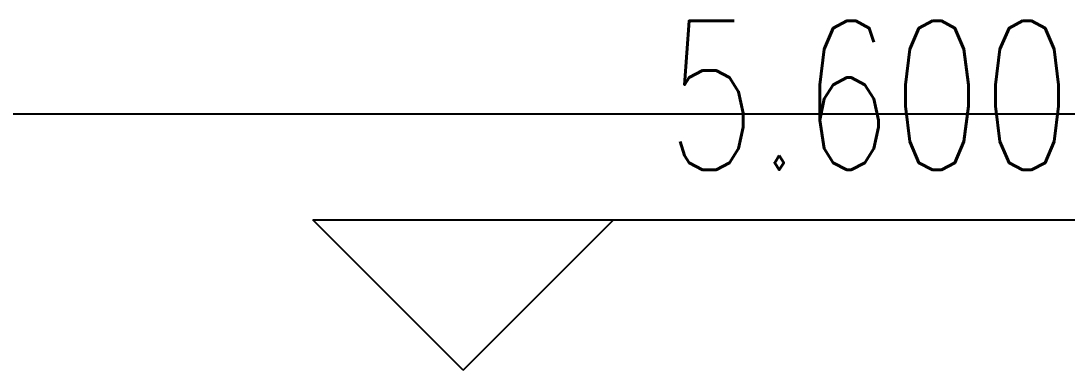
# Model space of a CAD drawing. Extents: x -170 to 1091, y -90 to 504.
# Drawn here: x 235.55 to 256.45, y 94.89 to 101.86 of the extents above; entities that cross this region are included whole.
import ezdxf

# ---------------------------------------------------------------- set-up
doc = ezdxf.new("R2010")
doc.units = 0
doc.header["$LTSCALE"] = 1000
for name, color, linetype in [('DIM_ELEV', 3, 'CONTINUOUS'), ('PUB_TEXT', 7, 'CONTINUOUS'), ('方格网', 6, 'CONTINUOUS')]:
    doc.layers.add(name, color=color, linetype=linetype)
doc.styles.add('_TCH_DIM', font='SIMPLEX', dxfattribs={"bigfont": 'GBCBIG'})

msp = doc.modelspace()

# ---------------------------------------------------------------- linework, layer by layer
at = {"layer": 'DIM_ELEV', "linetype": 'Continuous'}
for p, q in [((244.38779, 94.88666), (241.38779, 97.88666)), ((241.38779, 97.88666), (257.15095, 97.88666)), ((244.38779, 94.88666), (247.38779, 97.88666))]:
    msp.add_line(p, q, dxfattribs=at)
at = {"layer": '方格网', "color": 6, "linetype": 'Continuous'}
msp.add_line((850.549, 100), (-76.88164, 100), dxfattribs=at)

# ---------------------------------------------------------------- texts
at = {"layer": 'PUB_TEXT', "linetype": 'Continuous', "style": '_TCH_DIM', "width": 0.705882}
msp.add_text('5.600', height=2.975, dxfattribs=at).set_placement((248.45095, 98.88766))

doc.saveas('drawing.dxf')
